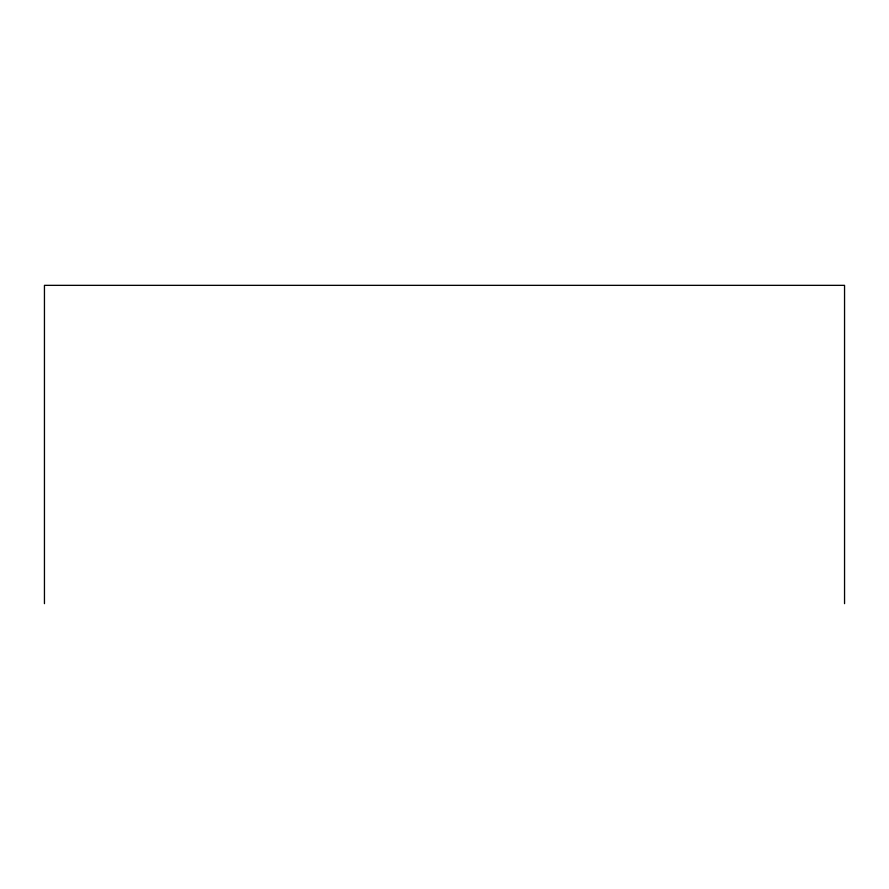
<?xml version="1.0" encoding="UTF-8"?>
<svg xmlns="http://www.w3.org/2000/svg" width="889" height="889" viewBox="0 0 889 889"><rect width="100%" height="100%" fill="white"/><g stroke="black" fill="none" stroke-linecap="round" stroke-linejoin="round"><path stroke-width="1.33" d="M844.55 603.653L844.55 285.347L44.45 285.347L44.45 603.653"/></g></svg>
